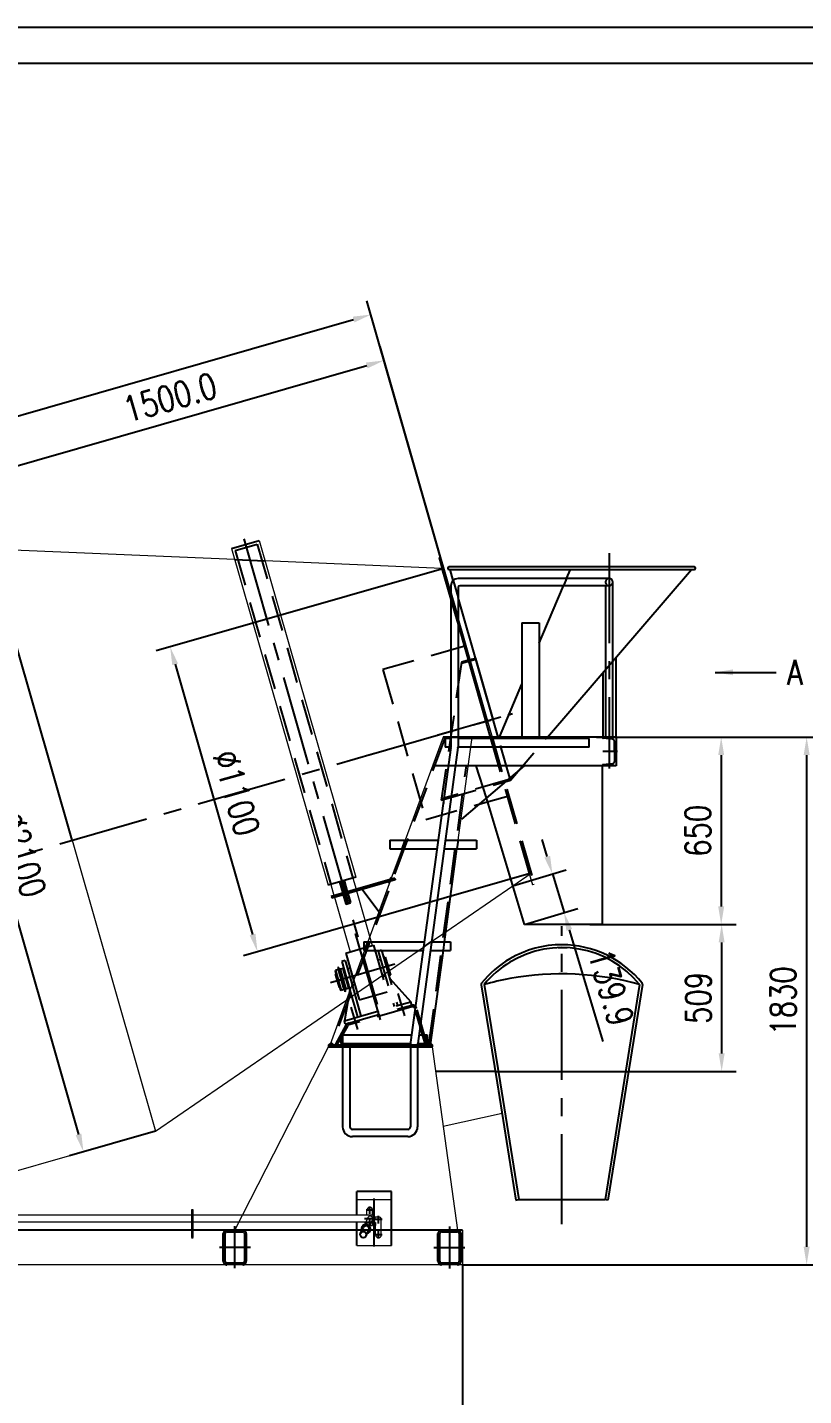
# Model space of a CAD drawing. Header units: inches. Extents: x -625 to 9875, y -125 to 7300.
# Drawn here: x 3676 to 6371, y 2554 to 7300 of the extents above; entities that cross this region are included whole.
import ezdxf

# ---------------------------------------------------------------- set-up
doc = ezdxf.new("R2010")
doc.units = ezdxf.units.IN
doc.header["$LTSCALE"] = 250
doc.linetypes.add('CENTER', pattern=[2, 1.25, -0.25, 0.25, -0.25])
doc.linetypes.add('DASHED', pattern=[0.75, 0.5, -0.25])
for name, color, linetype in [('1轮廓实线层', 7, 'Continuous'), ('2细线层', 4, 'Continuous'), ('3中心线层', 1, 'CENTER'), ('4虚线层', 6, 'DASHED'), ('5剖面线层', 2, 'Continuous'), ('图框层', 7, 'Continuous')]:
    doc.layers.add(name, color=color, linetype=linetype)
doc.layers.add('CAXA0', color=7, linetype='Continuous', lineweight=70)
doc.styles.add('TH_GBDIM', font='romans.shx', dxfattribs={"width": 0.8, "bigfont": 'gbcbig.shx'})
doc.dimstyles.new('TH_GBDIM', dxfattribs={"dimscale": 25, "dimtxt": 3.5, "dimasz": 2.5, "dimexe": 2, "dimexo": 0, "dimgap": 1.5, "dimtad": 1, "dimdec": 1, "dimzin": 0, "dimdsep": 46, "dimtxsty": 'TH_GBDIM', "dimcen": 2.5, "dimclrd": 130, "dimclre": 130, "dimclrt": 3, "dimadec": 0, "dimazin": 0, "dimtfac": 0.714286, "dimtdec": 1, "dimtmove": 0, "dimatfit": 3, "dimfxl": 0, "dimtzin": 0, "dimlwd": -1, "dimlwe": -1, "dimarcsym": 0})

# ---------------------------------------------------------------- blocks, each defined once
blk = doc.blocks.new('*D79')
at = {"color": 130}
for p, q in [((3541.3, 5490.3), (3243.5, 5404.9)), ((3308.8, 5358.6), (3853.2, 3460.1)), ((4120.2, 3471.6), (3822.4, 3386.2))]:
    blk.add_line(p, q, dxfattribs=at)
for points in [[(3318.8, 5361.5), (3298.8, 5355.7), (3291.6, 5418.7)], [(3863.2, 3463), (3843.2, 3457.2), (3870.4, 3400)]]:
    blk.add_solid(points, dxfattribs=at)
at = {"layer": 'Defpoints', "color": 0}
for p in [(3541.3, 5490.3), (4120.2, 3471.6), (3870.4, 3400)]:
    blk.add_point(p, dxfattribs=at)
at = {"color": 3, "insert": (3659.4, 4430.9), "char_height": 87.5, "attachment_point": 5, "rotation": 286, "style": 'TH_GBDIM'}
blk.add_mtext('%%c2100{}{}', dxfattribs=at)
blk = doc.blocks.new('*D81')
at = {"layer": '1轮廓实线层', "color": 130}
for p, q in [((986.2, 3008), (986.2, 2444.7)), ((5186.2, 3008), (5186.2, 2444.7)), ((1048.7, 2494.7), (5123.7, 2494.7))]:
    blk.add_line(p, q, dxfattribs=at)
for points in [[(1048.7, 2505.2), (1048.7, 2484.3), (986.2, 2494.7)], [(5123.7, 2505.2), (5123.7, 2484.3), (5186.2, 2494.7)]]:
    blk.add_solid(points, dxfattribs=at)
at = {"layer": 'Defpoints', "color": 0}
for p in [(986.2, 3008), (5186.2, 3008), (5186.2, 2494.7)]:
    blk.add_point(p, dxfattribs=at)
at = {"layer": '1轮廓实线层', "color": 3, "insert": (3086.2, 2576), "char_height": 87.5, "attachment_point": 5, "style": 'TH_GBDIM'}
blk.add_mtext('4200{}{}', dxfattribs=at)
blk = doc.blocks.new('*D85')
at = {"layer": '1轮廓实线层', "color": 130}
for p, q in [((5121, 5423.1), (4123.4, 5137)), ((4188.7, 5090.7), (4457.4, 4153.5)), ((5424.2, 4365.7), (4426.6, 4079.7))]:
    blk.add_line(p, q, dxfattribs=at)
for points in [[(4198.7, 5093.6), (4178.7, 5087.9), (4171.5, 5150.8)], [(4467.5, 4156.4), (4447.4, 4150.6), (4474.7, 4093.4)]]:
    blk.add_solid(points, dxfattribs=at)
at = {"layer": 'Defpoints', "color": 0}
for p in [(5121, 5423.1), (5424.2, 4365.7), (4474.7, 4093.4)]:
    blk.add_point(p, dxfattribs=at)
at = {"layer": '1轮廓实线层', "color": 3, "insert": (4401.2, 4644.5), "char_height": 87.5, "attachment_point": 5, "rotation": 286, "style": 'TH_GBDIM'}
blk.add_mtext('%%c1100{}{}', dxfattribs=at)
blk = doc.blocks.new('*D86')
at = {"layer": '1轮廓实线层', "color": 130}
for p, q in [((5234.9, 5026.1), (4854.7, 6351.9)), ((1238.1, 5262.8), (4808.4, 6286.6)), ((1544.4, 3967.8), (1164.2, 5293.7))]:
    blk.add_line(p, q, dxfattribs=at)
for points in [[(4805.5, 6296.6), (4811.3, 6276.6), (4868.5, 6303.8)], [(1235.2, 5272.8), (1240.9, 5252.8), (1178, 5245.6)]]:
    blk.add_solid(points, dxfattribs=at)
at = {"layer": 'Defpoints', "color": 0}
for p in [(4868.5, 6303.8), (5234.9, 5026.1), (1544.4, 3967.8)]:
    blk.add_point(p, dxfattribs=at)
at = {"layer": '1轮廓实线层', "color": 3, "insert": (3000.8, 5852.8), "char_height": 87.5, "attachment_point": 5, "rotation": 16, "style": 'TH_GBDIM'}
blk.add_mtext('3839{}{}', dxfattribs=at)
blk = doc.blocks.new('*D91')
at = {"layer": '1轮廓实线层', "color": 130}
for p, q in [((5719.2, 4838.3), (6430.9, 4838.3)), ((6380.9, 4775.8), (6380.9, 3070.5)), ((5186.2, 3008), (6430.9, 3008))]:
    blk.add_line(p, q, dxfattribs=at)
for points in [[(6370.5, 4775.8), (6391.4, 4775.8), (6380.9, 4838.3)], [(6370.5, 3070.5), (6391.4, 3070.5), (6380.9, 3008)]]:
    blk.add_solid(points, dxfattribs=at)
at = {"layer": 'Defpoints', "color": 0}
for p in [(5719.2, 4838.3), (5186.2, 3008), (6380.9, 3008)]:
    blk.add_point(p, dxfattribs=at)
at = {"layer": '1轮廓实线层', "color": 3, "insert": (6299.7, 3923.2), "char_height": 87.5, "attachment_point": 5, "rotation": 90, "style": 'TH_GBDIM'}
blk.add_mtext('1830{}{}', dxfattribs=at)
blk = doc.blocks.new('*D92')
at = {"layer": '1轮廓实线层', "color": 130}
for p, q in [((5629.5, 4188.3), (6135.9, 4188.3)), ((6085.9, 4125.8), (6085.9, 3741.3)), ((5299.8, 3678.8), (6135.9, 3678.8))]:
    blk.add_line(p, q, dxfattribs=at)
for points in [[(6075.5, 4125.8), (6096.3, 4125.8), (6085.9, 4188.3)], [(6075.5, 3741.3), (6096.3, 3741.3), (6085.9, 3678.8)]]:
    blk.add_solid(points, dxfattribs=at)
at = {"layer": 'Defpoints', "color": 0}
for p in [(5629.5, 4188.3), (5299.8, 3678.8), (6085.9, 3678.8)]:
    blk.add_point(p, dxfattribs=at)
at = {"layer": '1轮廓实线层', "color": 3, "insert": (6004.7, 3933.6), "char_height": 87.5, "attachment_point": 5, "rotation": 90, "style": 'TH_GBDIM'}
blk.add_mtext('509{}{}', dxfattribs=at)
blk = doc.blocks.new('*D93')
at = {"layer": '1轮廓实线层', "color": 130}
for p, q in [((5651.4, 4838.3), (6134.3, 4838.3)), ((6084.3, 4775.8), (6084.3, 4250.8)), ((5627.9, 4188.3), (6134.3, 4188.3))]:
    blk.add_line(p, q, dxfattribs=at)
for points in [[(6073.9, 4775.8), (6094.7, 4775.8), (6084.3, 4838.3)], [(6073.9, 4250.8), (6094.7, 4250.8), (6084.3, 4188.3)]]:
    blk.add_solid(points, dxfattribs=at)
at = {"layer": 'Defpoints', "color": 0}
for p in [(5651.4, 4838.3), (5627.9, 4188.3), (6084.3, 4188.3)]:
    blk.add_point(p, dxfattribs=at)
at = {"layer": '1轮廓实线层', "color": 3, "insert": (6003, 4513.3), "char_height": 87.5, "attachment_point": 5, "rotation": 90, "style": 'TH_GBDIM'}
blk.add_mtext('650{}{}', dxfattribs=at)
blk = doc.blocks.new('*D99')
at = {"layer": '1轮廓实线层', "color": 130}
for p, q in [((1596.9, 3813.6), (2173.7, 3813.6)), ((2120.5, 3751.2), (2096.1, 3513.1))]:
    blk.add_line(p, q, dxfattribs=at)
for start, end in [(5.8523, 10.1846), (354.1477, 360)]:
    blk.add_arc((1511.5, 3813.6), 612.2, start, end, dxfattribs=at)
for points in [[(2103.9, 3919.5), (2124.2, 3924.2), (2099.8, 3982.7)], [(2130.9, 3876.5), (2110.1, 3875.5), (2123.7, 3813.6)]]:
    blk.add_solid(points, dxfattribs=at)
at = {"layer": 'Defpoints', "color": 0}
for p in [(4877.4, 4781.1), (2113, 3927.1), (1503.3, 3813.6), (1596.9, 3813.6), (905.4, 3639.4)]:
    blk.add_point(p, dxfattribs=at)
at = {"layer": '1轮廓实线层', "color": 3, "insert": (2191.5, 3623.6), "char_height": 87.5, "attachment_point": 5, "rotation": 264.1477, "style": 'TH_GBDIM'}
blk.add_mtext('16°', dxfattribs=at)
blk = doc.blocks.new('*D102')
at = {"layer": '1轮廓实线层', "color": 130}
for p, q in [((5480.4, 4423.5), (5462.4, 4483.4)), ((5360.9, 4322.3), (5546.3, 4378.1)), ((5498.4, 4363.7), (5538.7, 4229.7)), ((5401.2, 4188.3), (5586.6, 4244.1)), ((5556.7, 4169.8), (5673.1, 3782.8))]:
    blk.add_line(p, q, dxfattribs=at)
for points in [[(5490.4, 4426.5), (5470.5, 4420.5), (5498.4, 4363.7)], [(5566.7, 4172.8), (5546.8, 4166.8), (5538.7, 4229.7)]]:
    blk.add_solid(points, dxfattribs=at)
at = {"layer": 'Defpoints', "color": 0}
for p in [(5360.9, 4322.3), (5538.7, 4229.7), (5401.2, 4188.3)]:
    blk.add_point(p, dxfattribs=at)
at = {"layer": '1轮廓实线层', "color": 3, "insert": (5701.7, 3969.8), "char_height": 87.5, "attachment_point": 5, "rotation": 286.737, "style": 'TH_GBDIM'}
blk.add_mtext('139.9', dxfattribs=at)
blk = doc.blocks.new('*D106')
at = {"layer": '1轮廓实线层', "color": 130}
for p, q in [((5272.8, 4893.7), (4900.4, 6192.7)), ((3532.3, 5748.4), (4854.1, 6127.4)), ((3830.9, 4480.3), (3458.5, 5779.3))]:
    blk.add_line(p, q, dxfattribs=at)
for points in [[(4851.2, 6137.4), (4856.9, 6117.4), (4914.1, 6144.6)], [(3529.5, 5758.4), (3535.2, 5738.4), (3472.2, 5731.2)]]:
    blk.add_solid(points, dxfattribs=at)
at = {"layer": 'Defpoints', "color": 0}
for p in [(4914.1, 6144.6), (5272.8, 4893.7), (3830.9, 4480.3)]:
    blk.add_point(p, dxfattribs=at)
at = {"layer": '1轮廓实线层', "color": 3, "insert": (4170.8, 6016), "char_height": 87.5, "attachment_point": 5, "rotation": 16, "style": 'TH_GBDIM'}
blk.add_mtext('1500.0', dxfattribs=at)

msp = doc.modelspace()

# ---------------------------------------------------------------- hatches: boundary and pattern name
at = {"layer": '5剖面线层'}
for points in [[(5695.24, 5363.34, 0.4142136), (5707.74, 5375.84), (5707.74, 5363.34)], [(4934.96, 4338.22), (4929.48, 4336.65), (4932.62, 4331.87)], [(4940.3, 4352.7), (4931.57, 4343.49), (4937.53, 4345.2)], [(4732.08, 3770.28), (4726.45, 3772.36), (4727.53, 3775.28), (4720.69, 3770.28)], [(5076.36, 3775.28), (5075.68, 3770.28), (5080.68, 3770.28)]]:
    msp.add_hatch(color=256, dxfattribs=at).paths.add_polyline_path(points)

# ---------------------------------------------------------------- linework, layer by layer
for p, q in [((5114.72, 5423.38), (5145.64, 5315.55)), ((5140.02, 5429.45), (5990.02, 5429.45)), ((5140.02, 5419.45), (5990.02, 5419.45)), ((5153.71, 5381.73), (5142.89, 5419.45)), ((5481.45, 4838.34), (5981.42, 5419.45)), ((5547.63, 5388.34), (5560.79, 5419.45)), ((5695.24, 5388.34), (5170.64, 5388.34)), ((5695.24, 5363.34), (5176.64, 5363.34)), ((5465.64, 5194.55), (5537.05, 5363.34)), ((5682.74, 5363.34), (5682.74, 4838.34)), ((5707.74, 5363.34), (5707.74, 5375.84)), ((5707.74, 4838.34), (5707.74, 5363.34)), ((5309.52, 4838.34), (5170.64, 5322.69)), ((5170.64, 5228.36), (5282.47, 4838.34)), ((5392.61, 5234.74), (5392.61, 4838.34)), ((5392.61, 5234.74), (5452.61, 5234.74)), ((5452.61, 5234.74), (5452.61, 4838.34)), ((5452.61, 5163.75), (5465.64, 5194.55)), ((5231.22, 5111.41), (5212, 5105.89)), ((5231.22, 5111.41), (5291.86, 4899.93)), ((5719.24, 4838.34), (5719.24, 5114.72)), ((5674.24, 4838.34), (5674.24, 5062.42)), ((5314.93, 4838.34), (5392.61, 5021.95)), ((5719.24, 4838.34), (5119.24, 4838.34)), ((5145.64, 4833.34), (5125.64, 4833.34)), ((5145.64, 4833.34), (5125.64, 4833.34)), ((5625.64, 4833.34), (5170.64, 4833.34)), ((5625.64, 4833.34), (5170.64, 4833.34)), ((5625.64, 4803.34), (5625.64, 4833.34)), ((5719.24, 4838.34), (5719.24, 4738.34)), ((5400, 4738.34), (5182.23, 4553.03)), ((5719.24, 4738.34), (5206.27, 4738.34)), ((5671.24, 4738.34), (5671.24, 4188.34)), ((4934.49, 4480.65), (5101.59, 4480.65)), ((4934.49, 4480.65), (4934.49, 4450.65)), ((4976.39, 4450.65), (4987.44, 4480.65)), ((5126.67, 4480.65), (5234.49, 4480.65)), ((5171.17, 4480.65), (5167.13, 4450.65)), ((5234.49, 4480.65), (5234.49, 4450.65)), ((4934.49, 4450.65), (5097.5, 4450.65)), ((5122.58, 4450.65), (5234.49, 4450.65)), ((4815.58, 4351.84), (4719.46, 4324.28)), ((4951.39, 4349.17), (4730.48, 4285.83)), ((4953.05, 4343.41), (4732.14, 4280.06)), ((4837.94, 4310.4), (4895.54, 4233.64)), ((5671.24, 4188.34), (5401.24, 4188.34)), ((4844.27, 4127.97), (4844.27, 4097.97)), ((4844.27, 4127.97), (5053.46, 4127.97)), ((4844.27, 4097.97), (4965.37, 4097.97)), ((4951.52, 4097.97), (5049.36, 4097.97)), ((5074.52, 4097.97), (5144.27, 4097.97)), ((5078.61, 4127.97), (5144.27, 4127.97)), ((5144.27, 4127.97), (5144.27, 4097.97)), ((4764.16, 3805.28), (5009.42, 3805.28)), ((4764.16, 3805.28), (4764.16, 3775.28)), ((5034.64, 3805.28), (5064.16, 3805.28)), ((5064.16, 3805.28), (5064.16, 3775.28)), ((4727.53, 3775.28), (4720.69, 3770.28)), ((4720.69, 3770.28), (4770.16, 3770.28)), ((4720.69, 3770.28), (4720.69, 3764.28)), ((4720.69, 3764.28), (4770.16, 3764.28)), ((4732.08, 3770.28), (4726.45, 3772.36)), ((4764.16, 3775.28), (4885.26, 3775.28)), ((4770.16, 3775.28), (4770.16, 3486.59)), ((4795.16, 3775.28), (4795.16, 3486.59)), ((4795.16, 3770.28), (5005.78, 3770.28)), ((4795.16, 3764.28), (5005.77, 3764.28)), ((4871.41, 3775.28), (5005.78, 3775.28)), ((5005.78, 3776.99), (5005.53, 3485.93)), ((5030.55, 3774.61), (5030.55, 3486.59)), ((5030.55, 3770.28), (5080.68, 3770.28)), ((5030.55, 3764.28), (5080.68, 3764.28)), ((5030.58, 3775.28), (5064.16, 3775.28)), ((5076.36, 3775.28), (5080.68, 3770.28)), ((5080.68, 3770.28), (5080.68, 3764.28)), ((5299.83, 3678.85), (5092.57, 3678.85)), ((4997.1, 3477.6), (4804.16, 3477.59)), ((4996.55, 3452.59), (4804.16, 3452.59))]:
    msp.add_line(p, q)
for centre, radius, start, end in [((5140.02, 5424.45), 5, 90, 270), ((5990.02, 5424.45), 5, 270, 90), ((5170.64, 5363.34), 25, 90, 180), ((5176.64, 5357.34), 6, 90, 180), ((5695.24, 5375.84), 12.5, 270, 90), ((5030.78, 3776.97), 25, 172.22794, 179.94995), ((5040.55, 3774.61), 10, 172.24062, 180), ((4804.16, 3486.59), 34, 180, 270.00484), ((4804.16, 3486.59), 9, 180, 270.00484), ((4996.55, 3486.59), 34, 269.99516, 0), ((4996.55, 3486.59), 9, 269.99516, 0)]:
    msp.add_arc(centre, radius, start, end)
at = {"layer": '1轮廓实线层'}
for p, q in [((4384.45, 5492.59), (4480.56, 5520.22)), ((5145.64, 5363.34), (5145.64, 4804.02)), ((5170.64, 5357.34), (5170.64, 4805.03)), ((5145.55, 4802.66), (5006.01, 3780.35)), ((5170.41, 4801.66), (5030.65, 3775.96)), ((5125.64, 4838.34), (5495.64, 4838.34)), ((5125.64, 4833.34), (5125.64, 4808.34)), ((5125.64, 4833.34), (5125.64, 4803.34)), ((5145.61, 4803.34), (5125.64, 4803.34)), ((5177.62, 4803.34), (5170.58, 4803.34)), ((5625.64, 4803.34), (5170.64, 4803.34)), ((5401.24, 4188.34), (5269.29, 4627.11)), ((4759.83, 4335.86), (4775.21, 4340.27)), ((4759.83, 4335.86), (4770.86, 4297.41)), ((4775.21, 4340.27), (4786.24, 4301.82)), ((4929.48, 4336.65), (4932.62, 4331.87)), ((4931.57, 4343.49), (4940.3, 4352.7)), ((4951.39, 4349.17), (4953.05, 4343.41)), ((4772.51, 4291.64), (4781.61, 4259.92)), ((4787.89, 4296.05), (4796.99, 4264.33)), ((4781.61, 4259.92), (4796.99, 4264.33)), ((4781.61, 4259.92), (4782.84, 4259.23)), ((4782.84, 4259.23), (4796.3, 4263.09)), ((4796.3, 4263.09), (4796.99, 4264.33)), ((4781.46, 4088.83), (4808.42, 3994.81)), ((4781.68, 4088.89), (4844.27, 4106.83)), ((5518.23, 4107.94), (5549.96, 4107.94)), ((4755.2, 4038.84), (4753.51, 4038.81)), ((4757.9, 4032.14), (4753.51, 4038.81)), ((4759.35, 4032.55), (4755.2, 4038.84)), ((4771.84, 4036.13), (4761.27, 4033.1)), ((4778.68, 4063.06), (4767.15, 4059.75)), ((4767.15, 4059.75), (4795.68, 3960.24)), ((4791.69, 3966.92), (4771.84, 4036.13)), ((4771.84, 4036.13), (4774.32, 4034.76)), ((4778.68, 4063.06), (4802.7, 3979.29)), ((4796.35, 4036.92), (4786.95, 4034.22)), ((4745.41, 4028.55), (4744.04, 4026.08)), ((4744.04, 4026.08), (4762.78, 3960.71)), ((4746.79, 4016.47), (4744.39, 4015.78)), ((4744.39, 4015.78), (4757.62, 3969.64)), ((4755.98, 4031.58), (4745.41, 4028.55)), ((4745.41, 4028.55), (4765.25, 3959.34)), ((4775.83, 3962.37), (4755.98, 4031.58)), ((4755.98, 4031.58), (4758.45, 4030.21)), ((4757.9, 4032.14), (4777.75, 3962.93)), ((4759.35, 4032.55), (4779.19, 3963.34)), ((4761.27, 4033.1), (4759.9, 4030.63)), ((4761.27, 4033.1), (4781.11, 3963.89)), ((4777.07, 4025.15), (4790.3, 3979.01)), ((4759.61, 3971.77), (4757.21, 3971.08)), ((4760.02, 3970.33), (4757.62, 3969.64)), ((4760.02, 3970.33), (4757.62, 3969.64)), ((4765.25, 3959.34), (4762.78, 3960.71)), ((4775.83, 3962.37), (4765.25, 3959.34)), ((4775.83, 3962.37), (4777.2, 3964.85)), ((4777.75, 3962.92), (4777.56, 3954.93)), ((4777.75, 3962.92), (4777.56, 3954.93)), ((4779.01, 3955.81), (4777.56, 3954.93)), ((4779.01, 3955.81), (4777.56, 3954.93)), ((4781.11, 3963.89), (4778.64, 3965.26)), ((4779.19, 3963.34), (4779.01, 3955.81)), ((4779.19, 3963.34), (4779.01, 3955.81)), ((4791.69, 3966.92), (4781.11, 3963.89)), ((4791.69, 3966.92), (4793.06, 3969.4)), ((5250.97, 3980.05), (5251.17, 3978.83)), ((5251.17, 3978.83), (5306.32, 3638.83)), ((5261.24, 3979.76), (5316.54, 3638.83)), ((5801.24, 3979.76), (5681.24, 3234.15)), ((5811.52, 3980.05), (5691.03, 3232.11)), ((5306.32, 3638.83), (5371.45, 3232.11)), ((5316.54, 3638.83), (5381.24, 3234.15)), ((4819.32, 3181.15), (4819.32, 3261.89)), ((4939.32, 3261.89), (4819.32, 3261.89)), ((4939.32, 3074.4), (4939.32, 3261.89)), ((5371.45, 3232.11), (5381.24, 3234.15)), ((5381.24, 3234.15), (5681.24, 3234.15)), ((5691.03, 3232.11), (5681.24, 3234.15)), ((4819.32, 3074.4), (4819.32, 3156.14)), ((4831.95, 3116.51), (4841.53, 3136.36)), ((4874.32, 3154.4), (4874.32, 3144.4)), ((4874.32, 3154.4), (4884.32, 3154.4)), ((4884.32, 3144.4), (4884.32, 3154.4)), ((5186.19, 3128.05), (986.19, 3128.05)), ((4245.02, 3102.71), (4251.02, 3102.71)), ((4852.05, 3109.6), (4859.93, 3125.87))]:
    msp.add_line(p, q, dxfattribs=at)
at = {"layer": '1轮廓实线层', "linetype": 'Continuous', "lineweight": 18}
for p, q in [((3541.32, 5490.29), (4120.16, 3471.64)), ((4395.53, 5453.96), (3541.32, 5490.29)), ((5110.05, 5461.43), (5104.28, 5459.78)), ((5104.28, 5459.78), (5114.72, 5423.38)), ((5110.05, 5461.43), (5145.64, 5337.31)), ((5114.72, 5423.38), (4500.84, 5449.48)), ((5170.64, 5250.13), (5288.72, 4838.34)), ((5037.71, 4615.27), (5040.57, 4615.32)), ((5128.46, 4162.94), (5360.95, 4322.33)), ((5078.73, 4128.84), (5128.46, 4162.94)), ((4120.16, 3471.64), (5050.98, 4109.82)), ((4395.83, 3128.05), (4720.69, 3764.28)), ((4120.16, 3471.64), (3110.9, 3182.24)), ((5186.19, 3128.05), (5186.19, 3008.05)), ((5186.19, 3008.05), (986.19, 3008.05))]:
    msp.add_line(p, q, dxfattribs=at)
at = {"layer": '1轮廓实线层', "color": 7, "linetype": 'Continuous', "lineweight": 18}
for p, q in [((5119.24, 4838.34), (4987.44, 4480.65)), ((5171.17, 4480.65), (5219.24, 4838.34)), ((4976.39, 4450.65), (4937.53, 4345.2)), ((4934.96, 4338.22), (4857.49, 4127.97)), ((4846.43, 4097.97), (4726.45, 3772.36)), ((5080.68, 3764.28), (5169.19, 3128.05)), ((5324.01, 3533.01), (5119.16, 3487.7)), ((4245.02, 3180.55), (3090.04, 3180.55)), ((4874.54, 3180.55), (4251.02, 3180.55)), ((4874.54, 3180.55), (4874.54, 3155.55)), ((4245.02, 3155.55), (3090.04, 3155.55)), ((4851.2, 3155.55), (4251.02, 3155.55)), ((4856.54, 3168.05), (4847.7, 3147.34)), ((4874.54, 3168.05), (4863.65, 3141.73))]:
    msp.add_line(p, q, dxfattribs=at)
at = {"layer": '1轮廓实线层', "linetype": 'Continuous', "lineweight": 0}
for p, q in [((5122.16, 4609.82), (5122.65, 4609.42)), ((4819.32, 3234.4), (4939.32, 3234.4)), ((4854.32, 3180.68), (4854.32, 3197.3)), ((4874.32, 3180.68), (4874.32, 3197.3)), ((4864.75, 3144.4), (4874.32, 3144.4)), ((4874.54, 3174.4), (4894.32, 3174.4)), ((4884.32, 3111.5), (4884.32, 3144.4)), ((4904.32, 3111.5), (4904.32, 3164.4)), ((4819.32, 3074.4), (4939.32, 3074.4))]:
    msp.add_line(p, q, dxfattribs=at)
at = {"layer": '1轮廓实线层', "color": 0}
for p, q in [((5123.76, 4127.97), (5167.13, 4450.65)), ((5075.68, 3770.28), (5119.73, 4097.97))]:
    msp.add_line(p, q, dxfattribs=at)
at = {"layer": '1轮廓实线层'}
msp.add_circle((4841.8, 3112.47), 10.65, dxfattribs=at)
for centre, radius, start, end in [((5135.64, 4804.02), 10, 352.22794, 0), ((5145.64, 4805.03), 25, 352.24062, 360), ((5531.24, 3759.48), 358.46, 90, 120.16816), ((5531.24, 3759.48), 348.46, 39.20904, 121.12865), ((5531.24, 3759.48), 358.46, 38.82179, 90), ((5531.24, 3759.48), 358.46, 120.16816, 141.17821), ((5531.24, 3759.48), 348.46, 121.12865, 140.79096), ((5531.24, 3012.02), 1004.7, 100.32877, 105.58914), ((5531.24, 3012.02), 1004.7, 74.41086, 100.32877), ((5255.86, 3981.06), 5, 141.17821, 191.74469), ((5806.62, 3981.06), 5, 348.25531, 38.82179), ((4851.3, 3132.11), 15.65, 286.25568, 201.38482), ((4851.3, 3132.11), 10.65, 324.13329, 156.51256)]:
    msp.add_arc(centre, radius, start, end, dxfattribs=at)
at = {"layer": '1轮廓实线层', "linetype": 'Continuous', "lineweight": 0}
for centre, start, end in [((4864.32, 3197.3), 0, 180), ((4894.32, 3164.4), 0, 90), ((4894.32, 3111.5), 180, 0)]:
    msp.add_arc(centre, 10, start, end, dxfattribs=at)
at = {"layer": '1轮廓实线层', "color": 7, "linetype": 'Continuous', "lineweight": 18}
msp.add_arc((4865.54, 3168.05), 9, 3.8215, 176.1785, dxfattribs=at)
at = {"layer": '2细线层'}
for p, q in [((9875, 7300), (-625, 7300)), ((4760.79, 4336.13), (4771.82, 4297.68)), ((4774.25, 4339.99), (4785.27, 4301.54)), ((4773.47, 4291.91), (4782.84, 4259.23)), ((4786.93, 4295.77), (4796.3, 4263.09)), ((4747.21, 4015.02), (4744.8, 4014.34)), ((4759.61, 3971.77), (4757.21, 3971.08))]:
    msp.add_line(p, q, dxfattribs=at)
at = {"layer": '2细线层', "color": 7, "linetype": 'Continuous', "lineweight": 18}
for p, q in [((4251.02, 3198.53), (4245.02, 3198.53)), ((4245.02, 3198.53), (4245.02, 3102.71)), ((4251.02, 3102.71), (4251.02, 3198.53))]:
    msp.add_line(p, q, dxfattribs=at)
at = {"layer": '3中心线层'}
for p, q in [((4426.95, 5525.77), (4890.02, 3910.85)), ((5695.24, 5476.29), (5695.24, 4817.63)), ((4862.73, 4776.88), (5360.22, 4919.53)), ((5319.01, 4907.72), (5100.98, 4845.2)), ((5695.24, 4867.62), (5695.24, 4728.77)), ((905.36, 3639.36), (4877.39, 4781.08)), ((5724.24, 4788.34), (5673.12, 4788.34)), ((5531.24, 3148.88), (5531.24, 4182.97)), ((4813.62, 4157.29), (4903, 3847.63)), ((4951.79, 4050.28), (4727.82, 3986.06)), ((4962.28, 3948.76), (4984.67, 3871.2)), ((4798.95, 3901.61), (4821.34, 3824.06)), ((4879.32, 3071.4), (4879.32, 3237.4)), ((4877.32, 3197.3), (4851.32, 3197.3)), ((4864.32, 3184.3), (4864.32, 3210.3)), ((4395.83, 2996.06), (4395.83, 3141.38)), ((4872.32, 3154.4), (4846.32, 3154.4)), ((4846.42, 3168.65), (4884.21, 3168.65)), ((4864.32, 3141.4), (4864.32, 3167.4)), ((4907.32, 3164.4), (4881.32, 3164.4)), ((4894.32, 3151.4), (4894.32, 3177.4)), ((5141.19, 3140.15), (5141.19, 2994.84)), ((4907.32, 3111.5), (4881.32, 3111.5)), ((4894.32, 3098.5), (4894.32, 3124.5)), ((4450.35, 3068.05), (4343.2, 3068.05)), ((5086.67, 3068.17), (5193.81, 3068.17))]:
    msp.add_line(p, q, dxfattribs=at)
at = {"layer": '4虚线层'}
for p, q in [((4396.82, 5485.74), (4473.7, 5507.84)), ((4473.71, 5507.85), (4805.97, 4349.09)), ((4396.82, 5485.74), (4729.07, 4327.04)), ((4395.53, 5453.96), (4500.84, 5449.48)), ((5153.71, 5381.73), (5170.64, 5322.69)), ((5547.63, 5388.34), (5537.05, 5363.34)), ((5145.64, 5337.31), (5170.64, 5250.13)), ((5145.64, 5315.55), (5170.64, 5228.36)), ((5197.94, 5154.92), (4909.56, 5072.23)), ((5183.16, 5097.63), (5112.19, 4619.54)), ((5232.32, 5107.56), (5182.51, 5093.28)), ((5212, 5105.89), (5183.16, 5097.63)), ((4909.56, 5072.23), (5058.95, 4551.22)), ((5125.64, 4838.34), (4993.84, 4480.65)), ((5282.47, 4838.34), (5419.02, 4362.15)), ((5288.72, 4838.34), (5435.22, 4327.4)), ((5352.5, 4688.45), (5309.52, 4838.34)), ((5352.5, 4688.45), (5481.45, 4838.34)), ((5706.29, 4830.99), (5675.07, 4834.11)), ((5713.94, 4788.34), (5713.94, 4822.53)), ((5713.94, 4788.34), (5713.94, 4754.15)), ((5069.74, 3771.08), (5199.75, 4738.34)), ((5206.27, 4738.34), (5088.79, 4738.34)), ((5206.27, 4738.34), (5200.22, 4738.34)), ((5269.29, 4627.11), (5233.99, 4738.34)), ((5706.29, 4745.69), (5675.07, 4742.57)), ((5112.19, 4619.54), (5352.5, 4688.45)), ((5351.4, 4692.3), (5112.83, 4623.89)), ((5347.33, 4633.92), (5058.95, 4551.22)), ((4993.84, 4480.65), (4732.08, 3770.28)), ((4844.27, 4106.83), (4877.37, 4116.32)), ((4846.43, 4097.97), (4857.49, 4127.97)), ((4877.37, 4116.33), (4924.24, 3954.99)), ((4905.57, 4099.44), (4894.04, 4096.14)), ((4894.04, 4096.14), (4949.16, 3903.88)), ((4905.57, 4099.44), (4960.7, 3907.19)), ((5050.98, 4109.82), (5078.73, 4128.84)), ((5119.73, 4097.97), (5123.76, 4127.97)), ((4902.31, 4067.3), (4892.43, 4064.47)), ((4917.96, 4074.39), (4913.15, 4073.01)), ((4917.96, 4074.39), (4935.87, 4011.9)), ((4808.42, 3994.81), (4827.66, 3927.71)), ((4918.84, 4009.62), (4909.17, 4006.85)), ((4935.87, 4011.9), (4931.07, 4010.53)), ((4933.69, 4001.4), (5006.84, 3920.42)), ((4795.26, 3961.7), (4776.14, 3854.27)), ((4795.68, 3960.24), (4822.28, 3867.5)), ((4802.7, 3979.29), (4833.81, 3870.81)), ((4812.89, 3979.24), (4803.49, 3976.55)), ((4827.99, 3927.4), (4924.24, 3954.99)), ((4776.14, 3854.27), (5006.84, 3920.42)), ((4779.44, 3842.73), (5010.15, 3908.89)), ((5010.04, 3902.61), (4791.94, 3840.08)), ((5010.15, 3908.89), (5006.84, 3920.42)), ((5057.34, 3770.28), (5021.17, 3896.44)), ((5063.11, 3771.94), (5026.94, 3898.1)), ((4779.44, 3842.73), (4776.14, 3854.27)), ((4781.3, 3838.7), (4744.95, 3773.2)), ((4786.55, 3835.79), (4750.2, 3770.28)), ((4770.16, 3805.28), (4770.16, 3775.28)), ((5058.16, 3805.28), (5058.16, 3775.28)), ((4750.2, 3770.28), (4744.95, 3773.2)), ((4770.16, 3770.28), (4795.16, 3770.28)), ((4770.16, 3764.28), (4795.16, 3764.28)), ((5005.77, 3764.28), (5030.55, 3764.28)), ((5005.78, 3770.28), (5030.55, 3770.28)), ((5057.34, 3770.28), (5063.11, 3771.94)), ((5075.68, 3770.28), (5069.74, 3771.08)), ((4355.83, 3020.05), (4355.83, 3116.05)), ((4361.83, 3020.05), (4361.83, 3116.05)), ((4367.83, 3122.05), (4423.83, 3122.05)), ((4429.83, 3116.05), (4429.83, 3020.05)), ((4435.83, 3116.05), (4435.83, 3020.05)), ((5101.19, 3020.05), (5101.19, 3116.05)), ((5107.19, 3020.05), (5107.19, 3116.05)), ((5113.19, 3122.05), (5169.19, 3122.05)), ((5175.19, 3116.05), (5175.19, 3020.05)), ((5181.19, 3116.05), (5181.19, 3020.05)), ((4423.83, 3014.05), (4367.83, 3014.05)), ((5169.19, 3014.05), (5113.19, 3014.05))]:
    msp.add_line(p, q, dxfattribs=at)
at = {"layer": '4虚线层', "linetype": 'Continuous', "lineweight": 18}
for p, q in [((5121.03, 5423.11), (5114.72, 5423.38)), ((5360.95, 4322.33), (5424.24, 4365.72)), ((5419.02, 4362.15), (5429.46, 4325.75)), ((5435.22, 4327.4), (5429.46, 4325.75))]:
    msp.add_line(p, q, dxfattribs=at)
at = {"layer": '4虚线层'}
for centre, radius, start, end in [((5695.24, 5375.84), 12.5, 90, 270), ((5675.49, 4838.34), 4.25, 180, 264.29), ((5705.44, 4822.53), 8.5, 0, 84.29), ((5705.44, 4754.15), 8.5, 275.71, 0), ((5675.49, 4738.34), 4.25, 95.71, 180), ((5012.52, 3893.96), 15, 16, 106), ((5012.52, 3893.96), 9, 16, 106), ((4794.42, 3831.42), 15, 106, 150.9724), ((4794.42, 3831.42), 9, 106, 150.9724), ((4367.83, 3116.05), 12, 90, 180), ((4367.83, 3116.05), 6, 90, 180), ((4423.83, 3116.05), 12, 0, 90), ((4423.83, 3116.05), 6, 0, 90), ((5113.19, 3116.05), 12, 90, 180), ((5113.19, 3116.05), 6, 90, 180), ((5169.19, 3116.05), 12, 0, 90), ((5169.19, 3116.05), 6, 0, 90), ((4367.83, 3020.05), 12, 180, 270), ((4367.83, 3020.05), 6, 180, 270), ((4423.83, 3020.05), 6, 270, 0), ((4423.83, 3020.05), 12, 270, 0), ((5113.19, 3020.05), 12, 180, 270), ((5113.19, 3020.05), 6, 180, 270), ((5169.19, 3020.05), 6, 270, 0), ((5169.19, 3020.05), 12, 270, 0)]:
    msp.add_arc(centre, radius, start, end, dxfattribs=at)
at = {"layer": 'CAXA0', "linetype": 'Continuous', "lineweight": 18}
for p, q in [((4480.56, 5520.22), (4815.58, 4351.84)), ((4384.45, 5492.59), (4719.46, 4324.28)), ((4729.07, 4327.04), (4740.1, 4288.59)), ((4805.97, 4349.09), (4817, 4310.64)), ((4730.48, 4285.83), (4732.14, 4280.06)), ((4741.75, 4282.82), (4796.17, 4093.04)), ((4818.65, 4304.87), (4873.07, 4115.09))]:
    msp.add_line(p, q, dxfattribs=at)
at = {"layer": '图框层'}
msp.add_line((9750, 7175), (0, 7175), dxfattribs=at)

# ---------------------------------------------------------------- texts
at = {"layer": '1轮廓实线层', "color": 3, "insert": (6312.71, 5106.59), "char_height": 87.5, "width": 4.5, "attachment_point": 1, "style": 'TH_GBDIM'}
msp.add_mtext('A', dxfattribs=at)

# ---------------------------------------------------------------- dimensions: what is measured, and where the dimension line sits
dim = msp.add_linear_dim(base=(3870.43, 3400.03), p1=(3541.32, 5490.29), p2=(4120.16, 3471.64), angle=286, text='%%c<>{}{}', dimstyle='TH_GBDIM', override={"dimgap": 1.5, "dimtad": 1, "dimjust": 0, "dimdec": 0, "dimlfac": 1, "dimse1": 0, "dimse2": 0, "dimsd1": 0, "dimsd2": 0})
dim.commit()
dim.dimension.update_dxf_attribs({"geometry": '*D79', "text_midpoint": (3581.25, 4408.52), "dimtype": 161})
at = {"layer": '1轮廓实线层'}
for p1, p2, distance, text, picture, middle in [((1544.39, 3967.84), (5234.88, 5026.07), 1329.26, '<>{}{}', '*D86', (3000.85, 5852.82)), ((5121.03, 5423.11), (5424.24, 4365.72), -987.83, '%%c<>{}{}', '*D85', (4401.17, 4644.53))]:
    dim = msp.add_aligned_dim(p1=p1, p2=p2, distance=distance, text=text, dimstyle='TH_GBDIM', override={"dimgap": 1.5, "dimtad": 1, "dimjust": 0, "dimdec": 0, "dimlfac": 1, "dimse1": 0, "dimse2": 0, "dimsd1": 0, "dimsd2": 0}, dxfattribs=at)
    dim.commit()
    dim.dimension.update_dxf_attribs({"geometry": picture, "text_midpoint": middle})
for p1, p2, distance, picture, middle in [((3830.94, 4480.29), (5272.83, 4893.74), 1301.32, '*D106', (4170.8, 6016.02)), ((5360.95, 4322.33), (5401.24, 4188.34), 143.57, '*D102', (5701.73, 3969.78))]:
    dim = msp.add_aligned_dim(p1=p1, p2=p2, distance=distance, dimstyle='TH_GBDIM', dxfattribs=at)
    dim.commit()
    dim.dimension.update_dxf_attribs({"geometry": picture, "text_midpoint": middle})
for base, p1, p2, picture, middle in [((6380.94, 3008.05), (5719.24, 4838.34), (5186.19, 3008.05), '*D91', (6299.69, 3923.19)), ((6084.29, 4188.34), (5651.35, 4838.34), (5627.91, 4188.34), '*D93', (6003.04, 4513.34)), ((6085.92, 3678.85), (5629.46, 4188.34), (5299.83, 3678.85), '*D92', (6004.67, 3933.59))]:
    dim = msp.add_linear_dim(base=base, p1=p1, p2=p2, angle=90, text='<>{}{}', dimstyle='TH_GBDIM', override={"dimgap": 1.5, "dimtad": 1, "dimjust": 0, "dimdec": 0, "dimlfac": 1, "dimse1": 0, "dimse2": 0, "dimsd1": 0, "dimsd2": 0}, dxfattribs=at)
    dim.commit()
    dim.dimension.update_dxf_attribs({"geometry": picture, "text_midpoint": middle})
dim = msp.add_angular_dim_2l(base=(2113.03, 3927.15), line1=((905.36, 3639.36), (4877.39, 4781.08)), line2=((1503.32, 3813.58), (1596.95, 3813.58)), dimstyle='TH_GBDIM', dxfattribs=at)
dim.commit()
dim.dimension.update_dxf_attribs({"geometry": '*D99', "text_midpoint": (2191.49, 3623.61)})
dim = msp.add_linear_dim(base=(5186.19, 2494.74), p1=(986.19, 3008.05), p2=(5186.19, 3008.05), text='<>{}{}', dimstyle='TH_GBDIM', override={"dimgap": 1.5, "dimtad": 1, "dimjust": 0, "dimdec": 0, "dimlfac": 1, "dimse1": 0, "dimse2": 0, "dimsd1": 0, "dimsd2": 0}, dxfattribs=at)
dim.commit()
dim.dimension.update_dxf_attribs({"geometry": '*D81', "text_midpoint": (3086.19, 2575.99)})

# ---------------------------------------------------------------- leaders
at = {"layer": '1轮廓实线层', "annotation_type": 0, "has_hookline": 1, "hookline_direction": 0, "text_width": 53.33}
msp.add_leader([(6062.83, 5062.84), (6275.21, 5062.84)], dimstyle='TH_GBDIM', override={"dimgap": 1.5, "dimtad": 0}, dxfattribs=at)

doc.saveas('drawing.dxf')
